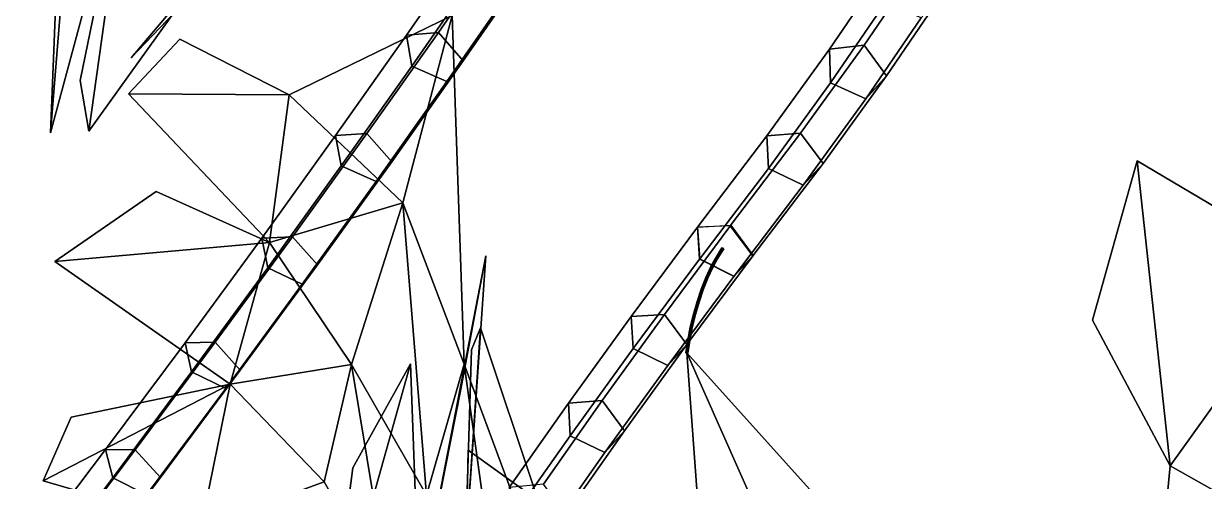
# Model space of a CAD drawing. Header units: metres. Extents: x -349 to 464, y -383 to 362.
# Drawn here: x -106.99 to -65.28, y -36.31 to -20.13 of the extents above; entities that cross this region are included whole.
import ezdxf

# ---------------------------------------------------------------- set-up
doc = ezdxf.new("R2010")
doc.units = ezdxf.units.M

msp = doc.modelspace()

# ---------------------------------------------------------------- linework, layer by layer
at = {"layer": 'Breeder_Leaf', "color": 3}
for points in [[(-104.8608, -9.4206, 314.891), (-106.0342, -23.9922, 309.2575), (-103.234, -13.5843, 308.3751)], [(-104.8608, -9.4206, 314.891), (-103.234, -13.5843, 308.3751), (-106.0342, -23.9922, 309.2575)], [(-104.8608, -9.4206, 314.891), (-105.7772, -17.5483, 314.0255), (-106.0342, -23.9922, 309.2575)], [(-104.8608, -9.4206, 314.891), (-106.0342, -23.9922, 309.2575), (-105.7772, -17.5483, 314.0255)], [(-103.234, -13.5843, 308.3751), (-104.992, -22.1376, 304.1464), (-104.6837, -23.9332, 301.1997)], [(-103.234, -13.5843, 308.3751), (-104.6837, -23.9332, 301.1997), (-104.992, -22.1376, 304.1464)], [(-103.234, -13.5843, 308.3751), (-104.6837, -23.9332, 301.1997), (-100.8192, -18.5323, 301.6285)], [(-103.234, -13.5843, 308.3751), (-100.8192, -18.5323, 301.6285), (-104.6837, -23.9332, 301.1997)], [(-100.8192, -18.5323, 301.6285), (-103.1884, -21.3433, 295.3513), (-101.6673, -19.7457, 289.74)], [(-100.8192, -18.5323, 301.6285), (-101.6673, -19.7457, 289.74), (-103.1884, -21.3433, 295.3513)], [(-97.6026, -22.6441, 484.4081), (-93.5956, -26.4658, 481.7286), (-91.8543, -19.8389, 471.0313)], [(-97.6026, -22.6441, 484.4081), (-91.8543, -19.8389, 471.0313), (-93.5956, -26.4658, 481.7286)], [(-91.8543, -19.8389, 471.0313), (-93.5956, -26.4658, 481.7286), (-91.4207, -32.1701, 479.2536)], [(-91.8543, -19.8389, 471.0313), (-91.4207, -32.1701, 479.2536), (-93.5956, -26.4658, 481.7286)], [(-97.6026, -22.6441, 484.4081), (-101.4649, -20.6841, 490.1629), (-103.2848, -22.6098, 496.3883)], [(-97.6026, -22.6441, 484.4081), (-103.2848, -22.6098, 496.3883), (-101.4649, -20.6841, 490.1629)], [(-97.6026, -22.6441, 484.4081), (-103.2848, -22.6098, 496.3883), (-98.3004, -27.8681, 492.1481)], [(-97.6026, -22.6441, 484.4081), (-98.3004, -27.8681, 492.1481), (-103.2848, -22.6098, 496.3883)], [(-97.6026, -22.6441, 484.4081), (-98.3004, -27.8681, 492.1481), (-93.5956, -26.4658, 481.7286)], [(-97.6026, -22.6441, 484.4081), (-93.5956, -26.4658, 481.7286), (-98.3004, -27.8681, 492.1481)], [(-66.4916, -35.7656, 663.3146), (-69.2342, -30.6075, 659.1017), (-67.6611, -24.9794, 655.692)], [(-66.4916, -35.7656, 663.3146), (-67.6611, -24.9794, 655.692), (-69.2342, -30.6075, 659.1017)], [(-66.4916, -35.7656, 663.3146), (-67.6611, -24.9794, 655.692), (-61.4124, -28.675, 659.9074)], [(-66.4916, -35.7656, 663.3146), (-61.4124, -28.675, 659.9074), (-67.6611, -24.9794, 655.692)], [(-98.3004, -27.8681, 492.1481), (-102.3006, -26.06485, 499.1046), (-105.8844, -28.5366, 505.8405)], [(-98.3004, -27.8681, 492.1481), (-105.8844, -28.5366, 505.8405), (-102.3006, -26.06485, 499.1046)], [(-98.3004, -27.8681, 492.1481), (-95.4083, -32.1746, 489.5663), (-93.5956, -26.4658, 481.7286)], [(-98.3004, -27.8681, 492.1481), (-93.5956, -26.4658, 481.7286), (-95.4083, -32.1746, 489.5663)], [(-93.5956, -26.4658, 481.7286), (-95.4083, -32.1746, 489.5663), (-92.7522, -36.7982, 487.2874)], [(-93.5956, -26.4658, 481.7286), (-92.7522, -36.7982, 487.2874), (-95.4083, -32.1746, 489.5663)], [(-93.5956, -26.4658, 481.7286), (-92.7522, -36.7982, 487.2874), (-91.4207, -32.1701, 479.2536)], [(-93.5956, -26.4658, 481.7286), (-91.4207, -32.1701, 479.2536), (-92.7522, -36.7982, 487.2874)], [(-98.3004, -27.8681, 492.1481), (-105.8844, -28.5366, 505.8405), (-99.6955, -32.8707, 498.1036)], [(-98.3004, -27.8681, 492.1481), (-99.6955, -32.8707, 498.1036), (-105.8844, -28.5366, 505.8405)], [(-98.3004, -27.8681, 492.1481), (-99.6955, -32.8707, 498.1036), (-95.4083, -32.1746, 489.5663)], [(-98.3004, -27.8681, 492.1481), (-95.4083, -32.1746, 489.5663), (-99.6955, -32.8707, 498.1036)], [(-93.02125, -40.5038, 603.4957), (-90.6625, -28.3356, 613.0778), (-91.3865, -38.9362, 611.0661)], [(-93.02125, -40.5038, 603.4957), (-91.3865, -38.9362, 611.0661), (-90.6625, -28.3356, 613.0778)], [(-93.02125, -40.5038, 603.4957), (-91.5449, -33.05384, 606.6525), (-90.6625, -28.3356, 613.0778)], [(-93.02125, -40.5038, 603.4957), (-90.6625, -28.3356, 613.0778), (-91.5449, -33.05384, 606.6525)], [(-66.4916, -35.7656, 663.3146), (-61.4124, -28.675, 659.9074), (-61.6347, -38.4955, 665.922)], [(-66.4916, -35.7656, 663.3146), (-61.6347, -38.4955, 665.922), (-61.4124, -28.675, 659.9074)], [(-91.3865, -38.9362, 611.0661), (-90.8532, -30.8808, 620.8392), (-88.8158, -36.9882, 619.1548)], [(-91.3865, -38.9362, 611.0661), (-88.8158, -36.9882, 619.1548), (-90.8532, -30.8808, 620.8392)], [(-91.3865, -38.9362, 611.0661), (-91.1661, -31.6578, 617.4776), (-90.8532, -30.8808, 620.8392)], [(-91.3865, -38.9362, 611.0661), (-90.8532, -30.8808, 620.8392), (-91.1661, -31.6578, 617.4776)], [(-82.4754, -46.5609, 539.697), (-78.5707, -43.03305, 536.5112), (-83.5566, -31.773, 539.6313)], [(-82.4754, -46.5609, 539.697), (-83.5566, -31.773, 539.6313), (-78.5707, -43.03305, 536.5112)], [(-83.5566, -31.773, 539.6313), (-78.5707, -43.03305, 536.5112), (-75.4118, -40.8236, 531.1694)], [(-83.5566, -31.773, 539.6313), (-75.4118, -40.8236, 531.1694), (-78.5707, -43.03305, 536.5112)], [(-99.6955, -32.8707, 498.1036), (-96.366, -36.3289, 496.0953), (-95.4083, -32.1746, 489.5663)], [(-99.6955, -32.8707, 498.1036), (-95.4083, -32.1746, 489.5663), (-96.366, -36.3289, 496.0953)], [(-95.4083, -32.1746, 489.5663), (-96.366, -36.3289, 496.0953), (-94.04106, -40.4421, 494.0926)], [(-95.4083, -32.1746, 489.5663), (-94.04106, -40.4421, 494.0926), (-96.366, -36.3289, 496.0953)], [(-96.2402, -42.5832, 594.9518), (-93.3272, -32.161, 602.6138), (-93.02125, -40.5038, 603.4957)], [(-96.2402, -42.5832, 594.9518), (-93.02125, -40.5038, 603.4957), (-93.3272, -32.161, 602.6138)], [(-96.2402, -42.5832, 594.9518), (-95.3604, -35.8341, 597.3082), (-93.3272, -32.161, 602.6138)], [(-96.2402, -42.5832, 594.9518), (-93.3272, -32.161, 602.6138), (-95.3604, -35.8341, 597.3082)], [(-95.4083, -32.1746, 489.5663), (-94.04106, -40.4421, 494.0926), (-92.7522, -36.7982, 487.2874)], [(-95.4083, -32.1746, 489.5663), (-92.7522, -36.7982, 487.2874), (-94.04106, -40.4421, 494.0926)], [(-92.7522, -36.7982, 487.2874), (-89.7598, -44.2122, 484.642), (-91.4207, -32.1701, 479.2536)], [(-92.7522, -36.7982, 487.2874), (-91.4207, -32.1701, 479.2536), (-89.7598, -44.2122, 484.642)], [(-89.7598, -44.2122, 484.642), (-88.9661, -38.8022, 480.4452), (-91.4207, -32.1701, 479.2536)], [(-89.7598, -44.2122, 484.642), (-91.4207, -32.1701, 479.2536), (-88.9661, -38.8022, 480.4452)], [(-99.6955, -32.8707, 498.1036), (-106.2924, -36.294, 508.3724), (-100.7121, -37.9148, 505.1288)], [(-99.6955, -32.8707, 498.1036), (-100.7121, -37.9148, 505.1288), (-106.2924, -36.294, 508.3724)], [(-99.6955, -32.8707, 498.1036), (-105.3061, -34.04184, 505.9318), (-106.2924, -36.294, 508.3724)], [(-99.6955, -32.8707, 498.1036), (-106.2924, -36.294, 508.3724), (-105.3061, -34.04184, 505.9318)], [(-99.6955, -32.8707, 498.1036), (-100.7121, -37.9148, 505.1288), (-96.366, -36.3289, 496.0953)], [(-99.6955, -32.8707, 498.1036), (-96.366, -36.3289, 496.0953), (-100.7121, -37.9148, 505.1288)], [(-88.8158, -36.9882, 619.1548), (-91.2895, -35.2096, 625.7605), (-91.3557, -38.5899, 630.7527)], [(-88.8158, -36.9882, 619.1548), (-91.3557, -38.5899, 630.7527), (-91.2895, -35.2096, 625.7605)], [(-66.4916, -35.7656, 663.3146), (-61.6347, -38.4955, 665.922), (-67.7238, -48.5931, 670.6488)], [(-66.4916, -35.7656, 663.3146), (-67.7238, -48.5931, 670.6488), (-61.6347, -38.4955, 665.922)]]:
    msp.add_3dface(points, dxfattribs=at)
at = {"layer": 'Breeder_Petiole', "color": 3}
for points in [[(-89.9336, -16.9727, 468.6437), (-92.3369, -20.44, 472.5003), (-93.4613, -20.5424, 471.7076), (-91.05801, -17.07517, 467.8509)], [(-91.05801, -17.07517, 467.8509), (-93.4613, -20.5424, 471.7076), (-93.2734, -21.6325, 470.8446), (-90.8701, -18.1652, 466.988)], [(-89.05866, -17.9774, 468.2856), (-91.4619, -21.4447, 472.1423), (-92.3369, -20.44, 472.5003), (-89.9336, -16.9727, 468.6437)], [(-90.8701, -18.1652, 466.988), (-93.2734, -21.6325, 470.8446), (-92.03744, -22.1775, 471.1249), (-89.6341, -18.7102, 467.2682)], [(-89.6341, -18.7102, 467.2682), (-92.03744, -22.1775, 471.1249), (-91.4619, -21.4447, 472.1423), (-89.05866, -17.9774, 468.2856)], [(-75.3159, -17.979, 526.5249), (-77.3022, -20.8947, 531.1144), (-78.526, -21.03661, 530.4937), (-76.5665, -18.1636, 525.9725)], [(-76.5665, -18.1636, 525.9725), (-78.526, -21.03661, 530.4937), (-78.4897, -22.2272, 529.7526), (-76.5507, -19.3879, 525.2878)], [(-74.5319, -19.06481, 526.1937), (-76.5146, -21.9738, 530.77), (-77.3022, -20.8947, 531.1144), (-75.3159, -17.979, 526.5249)], [(-75.2907, -19.9306, 525.4335), (-77.2443, -22.7925, 529.9332), (-76.5146, -21.9738, 530.77), (-74.5319, -19.06481, 526.1937)], [(-76.5507, -19.3879, 525.2878), (-78.4897, -22.2272, 529.7526), (-77.2443, -22.7925, 529.9332), (-75.2907, -19.9306, 525.4335)], [(-92.3369, -20.44, 472.5003), (-94.8612, -24.01313, 476.2354), (-95.9675, -24.08916, 475.4147), (-93.4613, -20.5424, 471.7076)], [(-93.4613, -20.5424, 471.7076), (-95.9675, -24.08916, 475.4147), (-95.7652, -25.158, 474.5288), (-93.2734, -21.6325, 470.8446)], [(-91.4619, -21.4447, 472.1423), (-93.9833, -25.01332, 475.8721), (-94.8612, -24.01313, 476.2354), (-92.3369, -20.44, 472.5003)], [(-77.3022, -20.8947, 531.1144), (-79.5431, -23.9986, 535.4567), (-80.7363, -24.09488, 534.7711), (-78.526, -21.03661, 530.4937)], [(-78.526, -21.03661, 530.4937), (-80.7363, -24.09488, 534.7711), (-80.6764, -25.2493, 533.9763), (-78.4897, -22.2272, 529.7526)], [(-76.5146, -21.9738, 530.77), (-78.7511, -25.07038, 535.0995), (-79.5431, -23.9986, 535.4567), (-77.3022, -20.8947, 531.1144)], [(-93.2734, -21.6325, 470.8446), (-95.7652, -25.158, 474.5288), (-94.5387, -25.7168, 474.8234), (-92.03744, -22.1775, 471.1249)], [(-92.03744, -22.1775, 471.1249), (-94.5387, -25.7168, 474.8234), (-93.9833, -25.01332, 475.8721), (-91.4619, -21.4447, 472.1423)], [(-77.2443, -22.7925, 529.9332), (-79.4476, -25.8389, 534.1899), (-78.7511, -25.07038, 535.0995), (-76.5146, -21.9738, 530.77)], [(-78.4897, -22.2272, 529.7526), (-80.6764, -25.2493, 533.9763), (-79.4476, -25.8389, 534.1899), (-77.2443, -22.7925, 529.9332)], [(-94.8612, -24.01313, 476.2354), (-97.4889, -27.6657, 479.8193), (-98.5763, -27.7147, 478.9718), (-95.9675, -24.08916, 475.4147)], [(-95.9675, -24.08916, 475.4147), (-98.5763, -27.7147, 478.9718), (-98.359, -28.7618, 478.0638), (-95.7652, -25.158, 474.5288)], [(-93.9833, -25.01332, 475.8721), (-96.6078, -28.6612, 479.4508), (-97.4889, -27.6657, 479.8193), (-94.8612, -24.01313, 476.2354)], [(-79.5431, -23.9986, 535.4567), (-82.02815, -27.2754, 539.5308), (-83.1872, -27.3233, 538.7841), (-80.7363, -24.09488, 534.7711)], [(-80.7363, -24.09488, 534.7711), (-83.1872, -27.3233, 538.7841), (-83.1006, -28.4395, 537.9387), (-80.6764, -25.2493, 533.9763)], [(-78.7511, -25.07038, 535.0995), (-81.2311, -28.3392, 539.1616), (-82.02815, -27.2754, 539.5308), (-79.5431, -23.9986, 535.4567)], [(-94.5387, -25.7168, 474.8234), (-97.1424, -29.3348, 478.3721), (-96.6078, -28.6612, 479.4508), (-93.9833, -25.01332, 475.8721)], [(-95.7652, -25.158, 474.5288), (-98.359, -28.7618, 478.0638), (-97.1424, -29.3348, 478.3721), (-94.5387, -25.7168, 474.8234)], [(-80.6764, -25.2493, 533.9763), (-83.1006, -28.4395, 537.9387), (-81.8902, -29.05461, 538.1832), (-79.4476, -25.8389, 534.1899)], [(-79.4476, -25.8389, 534.1899), (-81.8902, -29.05461, 538.1832), (-81.2311, -28.3392, 539.1616), (-78.7511, -25.07038, 535.0995)], [(-82.01254, -27.2551, 539.5048), (-84.3497, -30.4077, 543.6605), (-85.5267, -30.4791, 542.9445), (-83.1895, -27.3265, 538.7887)], [(-83.1895, -27.3265, 538.7887), (-85.5267, -30.4791, 542.9445), (-85.455, -31.6144, 542.1235), (-83.1178, -28.4618, 537.9677)], [(-81.219, -28.3233, 539.1407), (-83.5562, -31.4759, 543.2964), (-84.3497, -30.4077, 543.6605), (-82.01254, -27.2551, 539.5048)], [(-97.4889, -27.6657, 479.8193), (-100.2168, -31.3933, 483.2477), (-101.2846, -31.4147, 482.3745), (-98.5763, -27.7147, 478.9718)], [(-98.5763, -27.7147, 478.9718), (-101.2846, -31.4147, 482.3745), (-101.0516, -32.4397, 481.4453), (-98.359, -28.7618, 478.0638)], [(-96.6078, -28.6612, 479.4508), (-99.3324, -32.3841, 482.8743), (-100.2168, -31.3933, 483.2477), (-97.4889, -27.6657, 479.8193)], [(-81.8982, -29.0649, 538.1962), (-84.2354, -32.2174, 542.3519), (-83.5562, -31.4759, 543.2964), (-81.219, -28.3233, 539.1407)], [(-82.2848, -28.06042, 538.7489), (-82.481, -28.3691, 539.041), (-82.5198, -28.3697, 539.0143), (-82.3239, -28.06099, 538.7221)], [(-82.3239, -28.06099, 538.7221), (-82.5198, -28.3697, 539.0143), (-82.5144, -28.4042, 538.9815), (-82.3185, -28.09575, 538.6891)], [(-82.3185, -28.09575, 538.6891), (-82.5144, -28.4042, 538.9815), (-82.4723, -28.4241, 538.9887), (-82.2761, -28.1158, 538.6963)], [(-82.2554, -28.09411, 538.7331), (-82.4518, -28.4026, 539.0252), (-82.481, -28.3691, 539.041), (-82.2848, -28.06042, 538.7489)], [(-82.2761, -28.1158, 538.6963), (-82.4723, -28.4241, 538.9887), (-82.4518, -28.4026, 539.0252), (-82.2554, -28.09411, 538.7331)], [(-98.359, -28.7618, 478.0638), (-101.0516, -32.4397, 481.4453), (-99.8454, -33.0271, 481.7667), (-97.1424, -29.3348, 478.3721)], [(-97.1424, -29.3348, 478.3721), (-99.8454, -33.0271, 481.7667), (-99.3324, -32.3841, 482.8743), (-96.6078, -28.6612, 479.4508)], [(-83.1178, -28.4618, 537.9677), (-85.455, -31.6144, 542.1235), (-84.2354, -32.2174, 542.3519), (-81.8982, -29.0649, 538.1962)], [(-82.671, -28.7201, 539.2943), (-82.8502, -29.1051, 539.502), (-82.887, -29.1031, 539.4739), (-82.7089, -28.7194, 539.2668)], [(-82.7089, -28.7194, 539.2668), (-82.887, -29.1031, 539.4739), (-82.877, -29.1285, 539.4354), (-82.7011, -28.7496, 539.2309)], [(-82.7011, -28.7496, 539.2309), (-82.877, -29.1285, 539.4354), (-82.8342, -29.1456, 539.4407), (-82.6586, -28.7681, 539.237)], [(-82.6402, -28.75, 539.2759), (-82.8177, -29.1312, 539.4815), (-82.8502, -29.1051, 539.502), (-82.671, -28.7201, 539.2943)], [(-82.6586, -28.7681, 539.237), (-82.8342, -29.1456, 539.4407), (-82.8177, -29.1312, 539.4815), (-82.6402, -28.75, 539.2759)], [(-82.481, -28.3691, 539.041), (-82.671, -28.7201, 539.2943), (-82.7089, -28.7194, 539.2668), (-82.5198, -28.3697, 539.0143)], [(-82.5198, -28.3697, 539.0143), (-82.7089, -28.7194, 539.2668), (-82.7011, -28.7496, 539.2309), (-82.5144, -28.4042, 538.9815)], [(-82.5144, -28.4042, 538.9815), (-82.7011, -28.7496, 539.2309), (-82.6586, -28.7681, 539.237), (-82.4723, -28.4241, 538.9887)], [(-82.4518, -28.4026, 539.0252), (-82.6402, -28.75, 539.2759), (-82.671, -28.7201, 539.2943), (-82.481, -28.3691, 539.041)], [(-82.4723, -28.4241, 538.9887), (-82.6586, -28.7681, 539.237), (-82.6402, -28.75, 539.2759), (-82.4518, -28.4026, 539.0252)], [(-82.8502, -29.1051, 539.502), (-83.01569, -29.5183, 539.6609), (-83.05164, -29.5149, 539.6323), (-82.887, -29.1031, 539.4739)], [(-82.887, -29.1031, 539.4739), (-83.05164, -29.5149, 539.6323), (-83.03961, -29.5352, 539.5919), (-82.877, -29.1285, 539.4354)], [(-82.877, -29.1285, 539.4354), (-83.03961, -29.5352, 539.5919), (-82.9965, -29.5507, 539.5965), (-82.8342, -29.1456, 539.4407)], [(-82.8177, -29.1312, 539.4815), (-82.9818, -29.5403, 539.6389), (-83.01569, -29.5183, 539.6609), (-82.8502, -29.1051, 539.502)], [(-82.8342, -29.1456, 539.4407), (-82.9965, -29.5507, 539.5965), (-82.9818, -29.5403, 539.6389), (-82.8177, -29.1312, 539.4815)], [(-83.01569, -29.5183, 539.6609), (-83.165, -29.9536, 539.7686), (-83.2001, -29.9486, 539.7398), (-83.05164, -29.5149, 539.6323)], [(-83.05164, -29.5149, 539.6323), (-83.2001, -29.9486, 539.7398), (-83.1863, -29.9637, 539.6981), (-83.03961, -29.5352, 539.5919)], [(-83.03961, -29.5352, 539.5919), (-83.1863, -29.9637, 539.6981), (-83.143, -29.9776, 539.7021), (-82.9965, -29.5507, 539.5965)], [(-82.9818, -29.5403, 539.6389), (-83.1299, -29.9713, 539.7455), (-83.165, -29.9536, 539.7686), (-83.01569, -29.5183, 539.6609)], [(-82.9965, -29.5507, 539.5965), (-83.143, -29.9776, 539.7021), (-83.1299, -29.9713, 539.7455), (-82.9818, -29.5403, 539.6389)], [(-83.165, -29.9536, 539.7686), (-83.296, -30.4043, 539.8237), (-83.3303, -30.3978, 539.7948), (-83.2001, -29.9486, 539.7398)], [(-83.2001, -29.9486, 539.7398), (-83.3303, -30.3978, 539.7948), (-83.3149, -30.4075, 539.7524), (-83.1863, -29.9637, 539.6981)], [(-83.1863, -29.9637, 539.6981), (-83.3149, -30.4075, 539.7524), (-83.2714, -30.4196, 539.7562), (-83.143, -29.9776, 539.7021)], [(-83.1299, -29.9713, 539.7455), (-83.2598, -30.4177, 539.7999), (-83.296, -30.4043, 539.8237), (-83.165, -29.9536, 539.7686)], [(-83.143, -29.9776, 539.7021), (-83.2714, -30.4196, 539.7562), (-83.2598, -30.4177, 539.7999), (-83.1299, -29.9713, 539.7455)], [(-84.3497, -30.4077, 543.6605), (-86.55, -33.4536, 547.9193), (-87.7441, -33.5477, 547.2348), (-85.5267, -30.4791, 542.9445)], [(-83.5562, -31.4759, 543.2964), (-85.7599, -34.526, 547.5606), (-86.55, -33.4536, 547.9193), (-84.3497, -30.4077, 543.6605)], [(-83.296, -30.4043, 539.8237), (-83.4067, -30.8637, 539.8251), (-83.4403, -30.8557, 539.7964), (-83.3303, -30.3978, 539.7948)], [(-83.3303, -30.3978, 539.7948), (-83.4403, -30.8557, 539.7964), (-83.4236, -30.8598, 539.754), (-83.3149, -30.4075, 539.7524)], [(-83.3149, -30.4075, 539.7524), (-83.4236, -30.8598, 539.754), (-83.38, -30.8703, 539.7576), (-83.2714, -30.4196, 539.7562)], [(-83.2598, -30.4177, 539.7999), (-83.3696, -30.8727, 539.8013), (-83.4067, -30.8637, 539.8251), (-83.296, -30.4043, 539.8237)], [(-83.2714, -30.4196, 539.7562), (-83.38, -30.8703, 539.7576), (-83.3696, -30.8727, 539.8013), (-83.2598, -30.4177, 539.7999)], [(-85.5267, -30.4791, 542.9445), (-87.7441, -33.5477, 547.2348), (-87.6865, -34.7017, 546.4391), (-85.455, -31.6144, 542.1235)], [(-83.4067, -30.8637, 539.8251), (-83.4953, -31.3248, 539.7729), (-83.5283, -31.3153, 539.7446), (-83.4403, -30.8557, 539.7964)], [(-83.4403, -30.8557, 539.7964), (-83.5283, -31.3153, 539.7446), (-83.5106, -31.314, 539.7029), (-83.4236, -30.8598, 539.754)], [(-83.4236, -30.8598, 539.754), (-83.5106, -31.314, 539.7029), (-83.467, -31.3228, 539.7065), (-83.38, -30.8703, 539.7576)], [(-83.3696, -30.8727, 539.8013), (-83.4576, -31.3294, 539.7496), (-83.4953, -31.3248, 539.7729), (-83.4067, -30.8637, 539.8251)], [(-83.38, -30.8703, 539.7576), (-83.467, -31.3228, 539.7065), (-83.4576, -31.3294, 539.7496), (-83.3696, -30.8727, 539.8013)], [(-100.2168, -31.3933, 483.2477), (-103.0417, -35.1915, 486.5165), (-104.0892, -35.1848, 485.6187), (-101.2846, -31.4147, 482.3745)], [(-101.2846, -31.4147, 482.3745), (-104.0892, -35.1848, 485.6187), (-103.8399, -36.1871, 484.6693), (-101.0516, -32.4397, 481.4453)], [(-99.3324, -32.3841, 482.8743), (-102.1539, -36.1773, 486.1383), (-103.0417, -35.1915, 486.5165), (-100.2168, -31.3933, 483.2477)], [(-85.455, -31.6144, 542.1235), (-87.6865, -34.7017, 546.4391), (-86.4582, -35.293, 546.6511), (-84.2354, -32.2174, 542.3519)], [(-84.2354, -32.2174, 542.3519), (-86.4582, -35.293, 546.6511), (-85.7599, -34.526, 547.5606), (-83.5562, -31.4759, 543.2964)], [(-83.5283, -31.3153, 539.7446), (-83.5935, -31.7698, 539.6402), (-83.5748, -31.7631, 539.5994), (-83.5106, -31.314, 539.7029)], [(-83.4953, -31.3248, 539.7729), (-83.5607, -31.7809, 539.6683), (-83.5935, -31.7698, 539.6402), (-83.5283, -31.3153, 539.7446)], [(-83.5106, -31.314, 539.7029), (-83.5748, -31.7631, 539.5994), (-83.5309, -31.7702, 539.6033), (-83.467, -31.3228, 539.7065)], [(-83.4576, -31.3294, 539.7496), (-83.5223, -31.7812, 539.6457), (-83.5607, -31.7809, 539.6683), (-83.4953, -31.3248, 539.7729)], [(-83.467, -31.3228, 539.7065), (-83.5309, -31.7702, 539.6033), (-83.5223, -31.7812, 539.6457), (-83.4576, -31.3294, 539.7496)], [(-101.0516, -32.4397, 481.4453), (-103.8399, -36.1871, 484.6693), (-102.6444, -36.7891, 485.0032), (-99.8454, -33.0271, 481.7667)], [(-99.8454, -33.0271, 481.7667), (-102.6444, -36.7891, 485.0032), (-102.1539, -36.1773, 486.1383), (-99.3324, -32.3841, 482.8743)], [(-86.55, -33.4536, 547.9193), (-88.6264, -36.4093, 552.3021), (-89.8366, -36.5255, 551.6501), (-87.7441, -33.5477, 547.2348)], [(-87.7441, -33.5477, 547.2348), (-89.8366, -36.5255, 551.6501), (-89.7924, -37.6976, 550.8804), (-87.6865, -34.7017, 546.4391)], [(-85.7599, -34.526, 547.5606), (-87.8394, -37.4859, 551.9489), (-88.6264, -36.4093, 552.3021), (-86.55, -33.4536, 547.9193)], [(-86.4582, -35.293, 546.6511), (-88.5559, -38.2776, 551.0753), (-87.8394, -37.4859, 551.9489), (-85.7599, -34.526, 547.5606)], [(-87.6865, -34.7017, 546.4391), (-89.7924, -37.6976, 550.8804), (-88.5559, -38.2776, 551.0753), (-86.4582, -35.293, 546.6511)], [(-103.0417, -35.1915, 486.5165), (-105.9602, -39.05553, 489.6217), (-106.9866, -39.02021, 488.7006), (-104.0892, -35.1848, 485.6187)], [(-104.0892, -35.1848, 485.6187), (-106.9866, -39.02021, 488.7006), (-106.7205, -39.9995, 487.7319), (-103.8399, -36.1871, 484.6693)], [(-102.1539, -36.1773, 486.1383), (-105.0688, -40.03644, 489.239), (-105.9602, -39.05553, 489.6217), (-103.0417, -35.1915, 486.5165)], [(-103.8399, -36.1871, 484.6693), (-106.7205, -39.9995, 487.7319), (-105.536, -40.6165, 488.0777), (-102.6444, -36.7891, 485.0032)], [(-102.6444, -36.7891, 485.0032), (-105.536, -40.6165, 488.0777), (-105.0688, -40.03644, 489.239), (-102.1539, -36.1773, 486.1383)]]:
    msp.add_3dface(points, dxfattribs=at)

doc.saveas('drawing.dxf')
